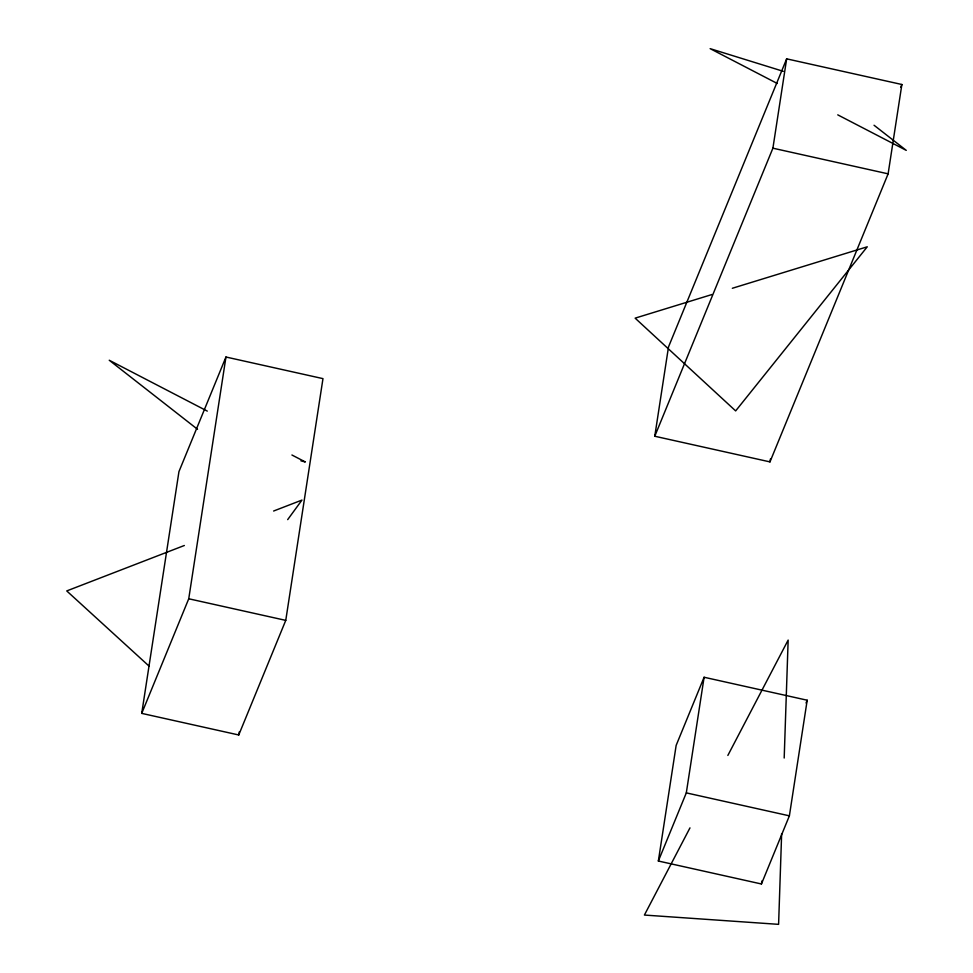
<?xml version="1.0" encoding="UTF-8"?>
<svg xmlns="http://www.w3.org/2000/svg" width="973" height="973" viewBox="0 0 973 973"><rect width="100%" height="100%" fill="white"/><g stroke="black" fill="none" stroke-linecap="round" stroke-linejoin="round"><path stroke-width="1.46" d="M781.647 833.63L778.595 924.35L644.406 915.058L689.979 827.865M784.189 758.028L788.154 640.088L727.853 755.437M141.73 713.379L178.947 471.625L225.955 357.018L322.975 378.631L285.758 620.373L238.75 734.98L141.73 713.379L188.738 598.772L225.955 357.018M238.75 734.98L239.212 731.976M654.768 436.245L668.512 346.911L786.658 58.842L901.874 84.493L888.118 173.839L769.971 461.895L654.768 436.245L772.903 148.188L786.658 58.842M658.356 861.02L676.15 745.403L704.099 677.257L807.189 700.219L789.383 815.836L761.433 883.983L658.356 861.02L686.306 792.886L704.099 677.257M769.971 461.895L770.434 458.928M761.433 883.983L761.895 880.979M900.718 87.302L901.874 84.493M806.045 702.993L807.189 700.219M287.68 519.631L301.971 500.073L273.62 511.02M184.347 545.5L66.736 590.927L149.064 666.104M712.029 294.515L635.126 318.147L735.649 410.91L867.259 246.801L732.341 288.276M772.903 148.188L888.118 173.839M188.738 598.772L285.758 620.373M686.306 792.886L789.383 815.836M300.949 460.861L305.352 461.968L291.924 454.999M783.289 71.321L710.144 48.65L777.305 83.496M837.753 114.85L906.264 150.377L874.046 125.249M207.298 411.105L109.244 360.241L197.531 429.288"/></g></svg>
